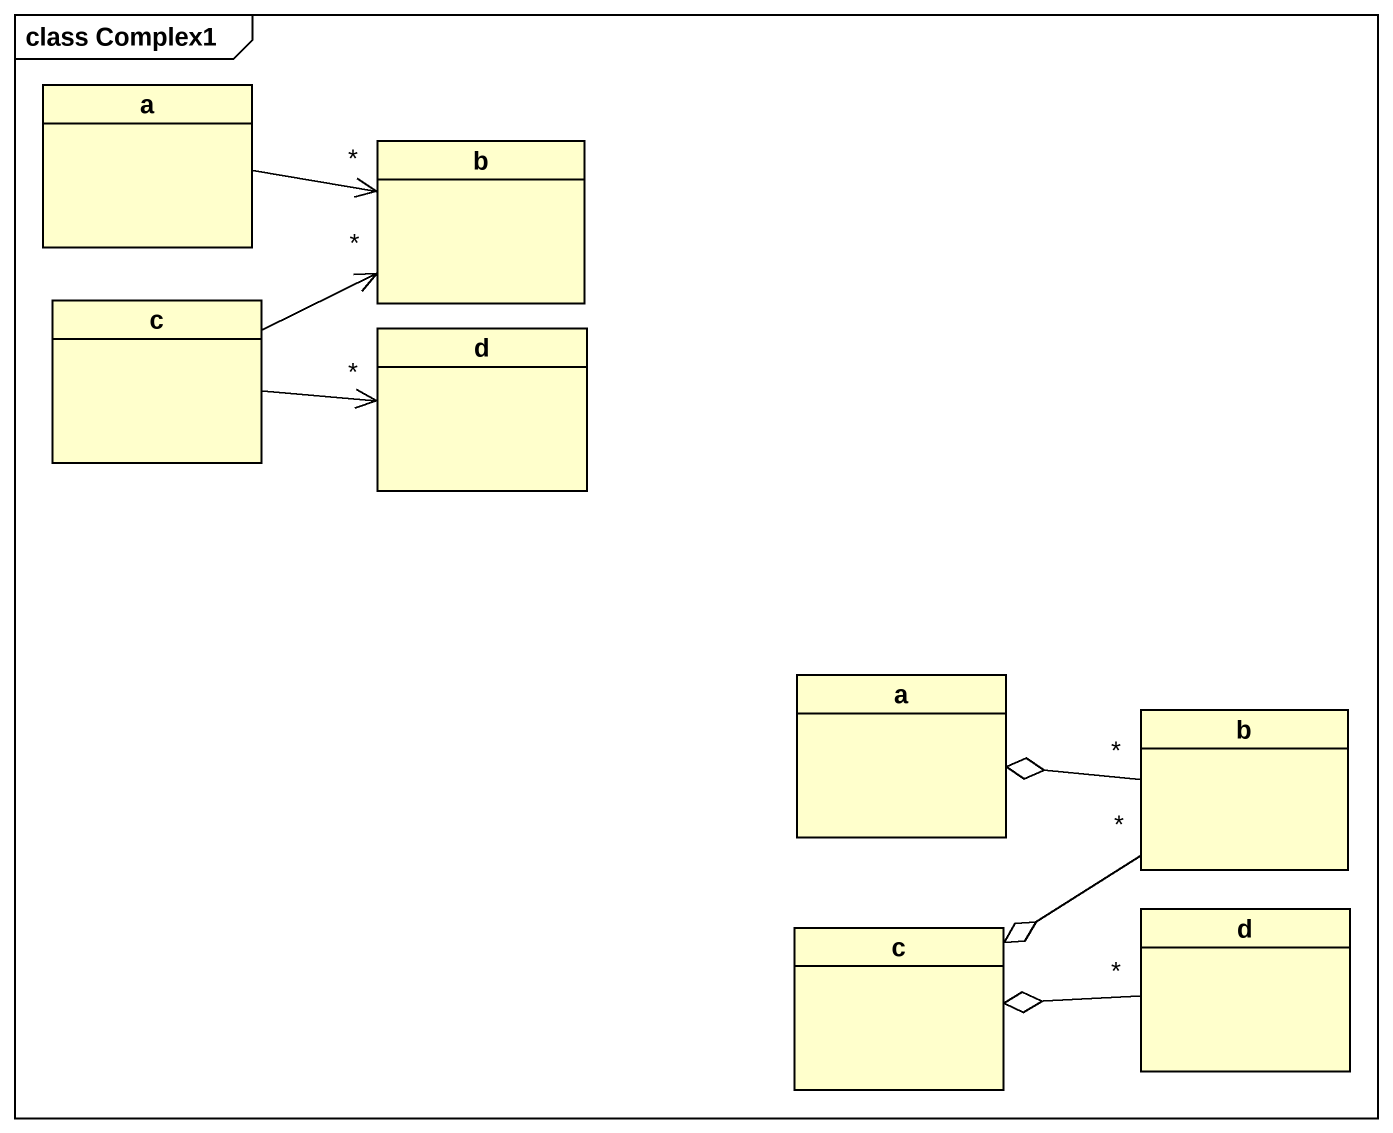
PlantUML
@startuml
mainframe class Complex1
hide circle
hide empty members
class a
class b
class c
class d
class "a" as a_2
class "b" as b_2
class "c" as c_2
class "d" as d_2
a -right-> "*" b
c -right-> "*" b
c -right-> "*" d
b_2 "*" -left-o a_2
b_2 "*" --o c_2
d_2 "*" -left-o c_2
@enduml
